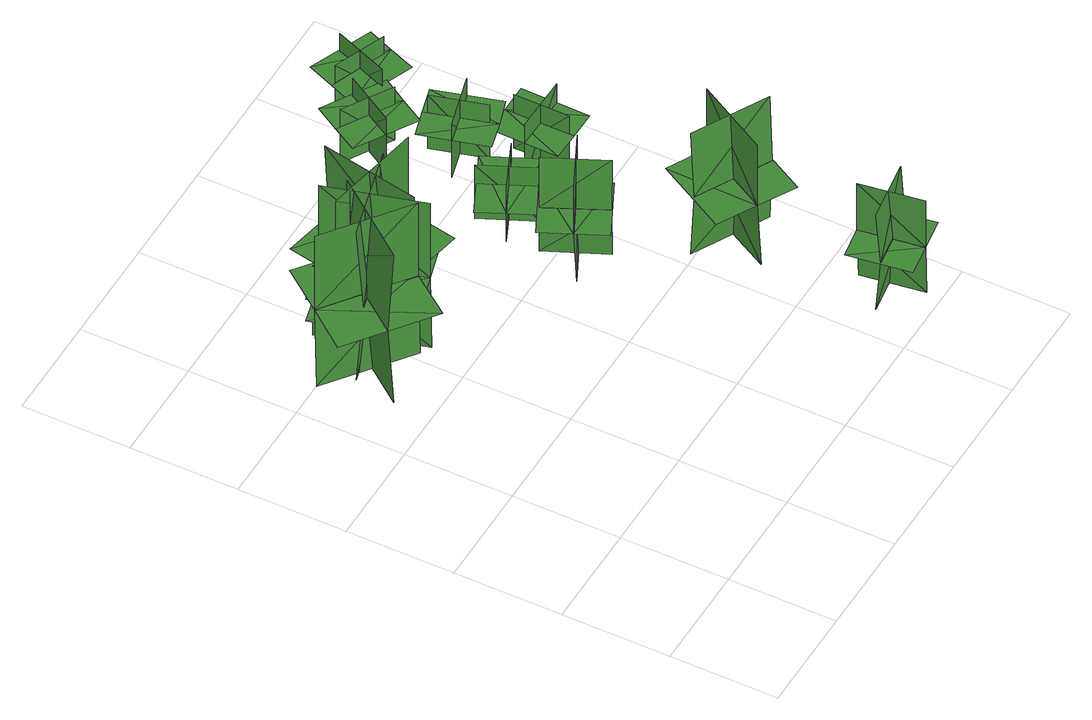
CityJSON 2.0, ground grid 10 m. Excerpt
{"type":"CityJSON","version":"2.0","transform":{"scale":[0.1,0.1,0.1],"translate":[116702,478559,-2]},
"CityObjects":{
"tree1":{"type":"SolitaryVegetationObject","geometry":[{"type":"MultiSurface","lod":"1","boundaries":[[[0,1,2]],[[0,2,3]],[[4,5,6]],[[4,6,7]],[[8,9,5]],[[8,5,4]],[[10,11,1]],[[10,1,0]],[[0,1,12]],[[0,12,13]],[[0,14,15]],[[0,15,1]]]}]},
"tree2":{"type":"SolitaryVegetationObject","geometry":[{"type":"MultiSurface","lod":"1","boundaries":[[[16,17,18]],[[16,18,19]],[[20,21,22]],[[20,22,23]],[[24,25,21]],[[24,21,20]],[[26,27,17]],[[26,17,16]],[[16,17,28]],[[16,28,29]],[[16,30,31]],[[16,31,17]]]}]},
"tree3":{"type":"SolitaryVegetationObject","geometry":[{"type":"MultiSurface","lod":"1","boundaries":[[[32,33,34]],[[32,34,35]],[[36,37,38]],[[36,38,39]],[[40,41,37]],[[40,37,36]],[[42,43,33]],[[42,33,32]],[[32,33,44]],[[32,44,45]],[[32,46,47]],[[32,47,33]]]}]},
"tree4":{"type":"SolitaryVegetationObject","geometry":[{"type":"MultiSurface","lod":"1","boundaries":[[[48,49,50]],[[48,50,51]],[[52,53,54]],[[52,54,55]],[[56,57,53]],[[56,53,52]],[[58,59,49]],[[58,49,48]],[[48,49,60]],[[48,60,61]],[[48,62,63]],[[48,63,49]]]}]},
"tree5":{"type":"SolitaryVegetationObject","geometry":[{"type":"MultiSurface","lod":"1","boundaries":[[[64,65,66]],[[64,66,67]],[[68,69,70]],[[68,70,71]],[[72,73,69]],[[72,69,68]],[[74,75,65]],[[74,65,64]],[[64,65,76]],[[64,76,77]],[[64,78,79]],[[64,79,65]]]}]},
"tree6":{"type":"SolitaryVegetationObject","geometry":[{"type":"MultiSurface","lod":"1","boundaries":[[[80,81,82]],[[80,82,83]],[[84,85,86]],[[84,86,87]],[[88,89,85]],[[88,85,84]],[[90,91,81]],[[90,81,80]],[[80,81,92]],[[80,92,93]],[[80,94,95]],[[80,95,81]]]}]},
"tree7":{"type":"SolitaryVegetationObject","geometry":[{"type":"MultiSurface","lod":"1","boundaries":[[[96,97,98]],[[96,98,99]],[[100,101,102]],[[100,102,103]],[[104,105,106]],[[104,106,107]],[[104,107,108]],[[104,108,109]]]}]},
"tree8":{"type":"SolitaryVegetationObject","geometry":[{"type":"MultiSurface","lod":"1","boundaries":[[[110,111,112]],[[110,112,113]],[[114,115,116]],[[114,116,117]],[[118,119,115]],[[118,115,114]],[[120,121,111]],[[120,111,110]],[[110,111,122]],[[110,122,123]],[[110,124,125]],[[110,125,111]]]}]},
"tree9":{"type":"SolitaryVegetationObject","geometry":[{"type":"MultiSurface","lod":"1","boundaries":[[[126,127,128]],[[126,128,129]],[[130,131,132]],[[130,132,133]],[[134,135,136]],[[134,136,137]],[[134,137,138]],[[134,138,139]]]}]},
"tree10":{"type":"SolitaryVegetationObject","geometry":[{"type":"MultiSurface","lod":"1","boundaries":[[[140,141,142]],[[140,142,143]],[[144,145,146]],[[144,146,147]],[[148,149,150]],[[148,150,151]],[[148,151,152]],[[148,152,153]]]}]},
"tree11":{"type":"SolitaryVegetationObject","geometry":[{"type":"MultiSurface","lod":"1","boundaries":[[[154,155,156]],[[154,156,157]],[[158,159,160]],[[158,160,161]],[[162,163,164]],[[162,164,165]],[[162,165,166]],[[162,166,167]]]}]},
"tree12":{"type":"SolitaryVegetationObject","geometry":[{"type":"MultiSurface","lod":"1","boundaries":[[[168,169,170]],[[168,170,171]],[[172,173,174]],[[172,174,175]],[[176,177,178]],[[176,178,179]],[[176,179,180]],[[176,180,181]]]}]}
},
"vertices":[
[33,401,97],[107,345,97],[137,383,97],[63,440,97],[97,411,97],[40,337,97],[45,334,182],[102,408,182],[102,408,11],[45,334,11],[31,398,11],[105,342,11],[107,345,182],[33,401,182],[4,364,97],[79,307,97],
[87,382,56],[76,426,56],[53,420,57],[64,377,57],[60,398,56],[104,409,56],[103,412,98],[59,400,98],[59,400,15],[103,412,15],[89,383,15],[78,427,15],[76,426,98],[87,382,98],[109,388,57],[98,432,57],
[111,336,96],[86,426,96],[40,413,97],[64,323,97],[54,367,96],[144,392,96],[143,397,182],[53,373,182],[53,373,11],[143,397,11],[115,337,11],[90,427,11],[86,426,182],[111,336,182],[157,349,97],[132,439,97],
[167,387,98],[75,404,98],[67,356,98],[158,339,98],[115,349,98],[132,441,98],[126,442,184],[109,350,184],[109,350,12],[126,442,12],[168,391,12],[76,408,12],[75,404,184],[167,387,184],[176,433,98],[84,451,98],
[240,273,62],[294,299,62],[281,327,62],[227,301,62],[253,312,62],[279,259,62],[282,260,116],[257,314,116],[257,314,7],[282,260,7],[241,271,7],[295,297,7],[294,299,116],[240,273,116],[253,246,62],[307,272,62],
[362,13,63],[353,72,63],[323,67,63],[332,9,63],[329,37,63],[387,46,63],[387,50,117],[328,41,117],[328,41,8],[387,50,8],[365,14,8],[356,72,8],[353,72,117],[362,13,117],[392,18,63],[383,77,63],
[286,328,9],[286,328,71],[263,377,71],[263,377,9],[252,342,9],[252,342,71],[299,363,71],[299,363,9],[245,338,50],[256,314,50],[314,341,50],[303,365,50],[292,389,50],[233,362,50],
[325,149,79],[362,216,79],[327,235,79],[290,168,79],[309,199,79],[376,163,79],[379,167,149],[311,203,149],[311,203,9],[379,167,9],[328,147,9],[364,214,9],[362,216,149],[325,149,149],[359,130,79],[396,198,79],
[301,511,11],[301,511,73],[274,465,73],[274,465,11],[309,476,11],[309,476,73],[265,503,73],[265,503,11],[316,472,53],[330,495,53],[275,528,53],[261,505,53],[248,482,53],[302,449,53],
[347,430,9],[347,430,71],[295,416,71],[295,416,9],[329,399,9],[329,399,71],[315,449,71],[315,449,9],[331,391,51],[356,399,51],[339,460,51],[313,453,51],[288,446,51],[305,384,51],
[324,364,8],[324,364,70],[377,363,70],[377,363,8],[350,388,8],[350,388,70],[350,337,70],[350,337,8],[350,396,49],[324,397,49],[323,333,49],[350,332,49],[376,332,49],[377,396,49],
[342,545,10],[342,545,72],[322,495,72],[322,495,10],[356,512,10],[356,512,72],[308,531,72],[308,531,10],[363,509,52],[373,533,52],[314,557,52],[304,532,52],[294,508,52],[353,484,52]
]}
